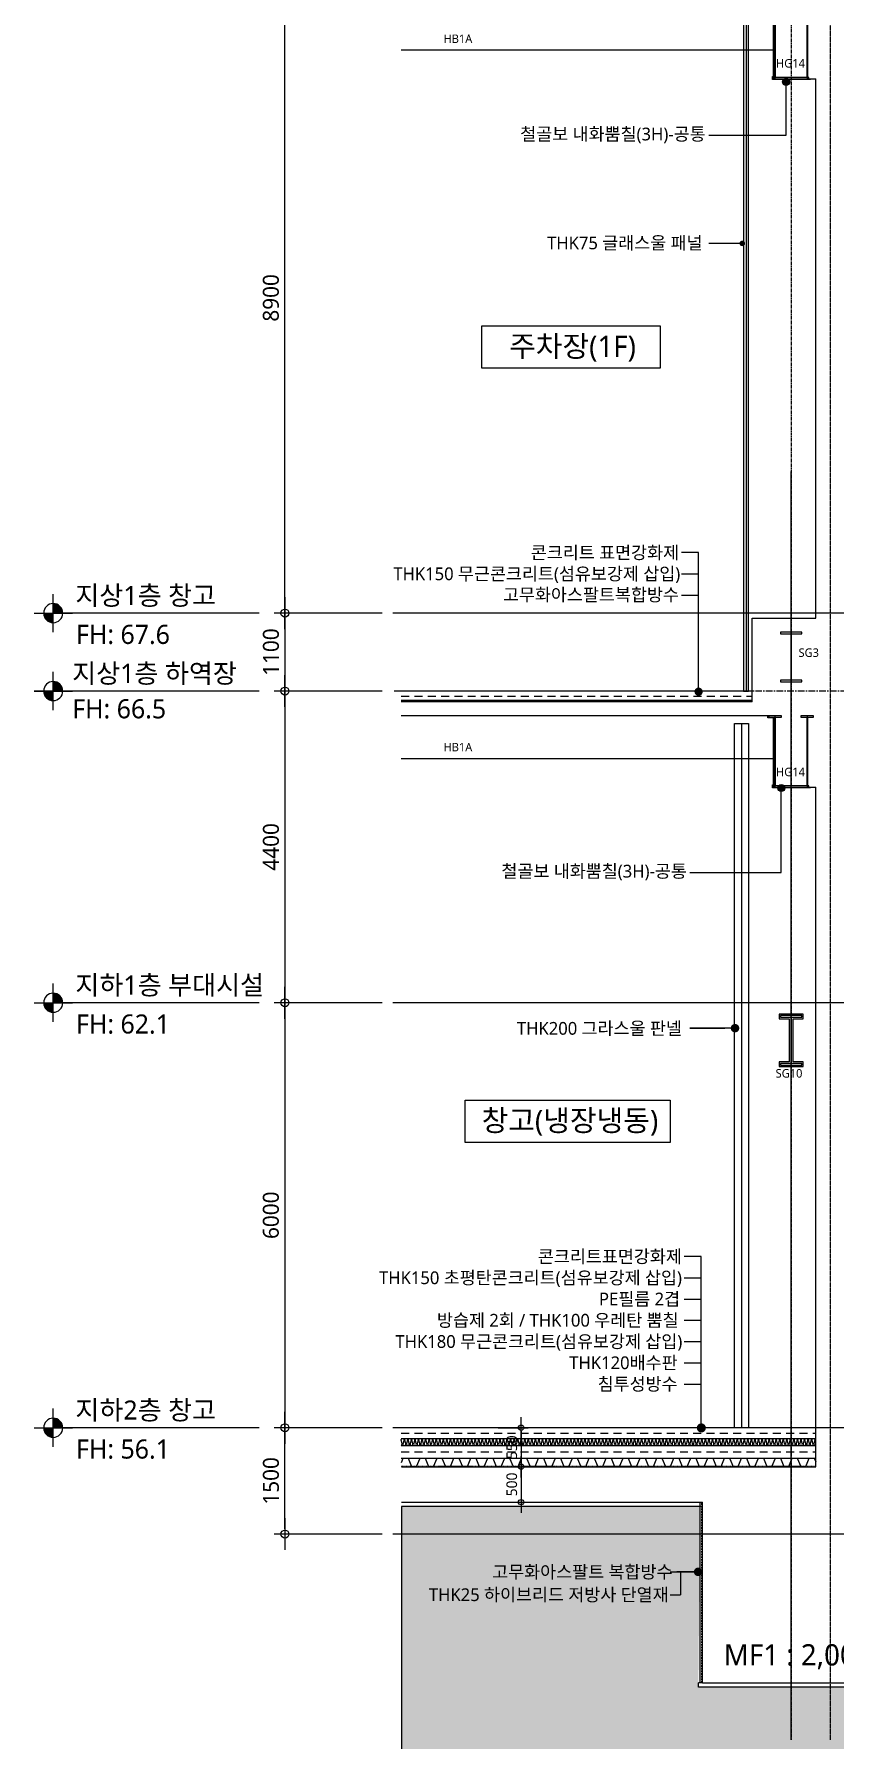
# Model space of a CAD drawing. Header units: millimetres. Extents: x -65167 to 413267, y -17142 to 66587.
# Drawn here: x 338413 to 349720, y 13406 to 37486 of the extents above; entities that cross this region are included whole.
import ezdxf
from ezdxf.enums import TextEntityAlignment as Align

# ---------------------------------------------------------------- set-up
doc = ezdxf.new("R2010")
doc.units = ezdxf.units.MM
doc.header["$LTSCALE"] = 75
doc.header["$MEASUREMENT"] = 0
doc.header["$PDSIZE"] = -10
for name, pattern in [('CEN', [62, 60, -1, 0, -1]), ('CENTER', [2, 1.25, -0.25, 0.25, -0.25]), ('HID', [2.5, 1.5, -1]), ('HIDDEN', [2, 1, -1])]:
    doc.linetypes.add(name, pattern=pattern)
doc.layers.get('0').update_dxf_attribs({"linetype": 'CONTINUOUS'})
doc.layers.get('Defpoints').update_dxf_attribs({"color": 171, "linetype": 'CONTINUOUS'})
for name, color, linetype in [('A-SYM', 7, 'CONTINUOUS'), ('CEN', 1, 'CEN'), ('CEN(ST)', 1, 'CENTER'), ('CON', 2, 'CONTINUOUS'), ('FIN', 8, 'CONTINUOUS'), ('FIN(패널-200글라스울)', 4, 'CONTINUOUS'), ('FIN(패널-T75 글라스울)', 6, 'CONTINUOUS'), ('FIN-2', 9, 'CONTINUOUS'), ('HAT 254', 254, 'CONTINUOUS'), ('HAT-252', 252, 'CONTINUOUS'), ('HF', 3, 'CONTINUOUS'), ('INS', 251, 'BATTING'), ('LED', 7, 'CONTINUOUS'), ('NDIM', 7, 'CONTINUOUS'), ('STEEL', 5, 'CONTINUOUS'), ('SYM', 7, 'CONTINUOUS'), ('TEXT(AXIS)', 2, 'CONTINUOUS'), ('TEXT(MIN)', 7, 'CONTINUOUS'), ('TEXT(노트)', 7, 'CONTINUOUS'), ('TEXT(실명)', 3, 'CONTINUOUS'), ('wire-meshes', 1, 'CONTINUOUS'), ('방수', 8, 'HIDDEN'), ('배수판', 5, 'CONTINUOUS')]:
    doc.layers.add(name, color=color, linetype=linetype)
doc.styles.add('CGS', font='cgse', dxfattribs={"bigfont": 'cgs'})
doc.styles.add('TE', font='malgun_0.ttf')
doc.styles.add('나눔바른고딕', font='NanumBarunGothic.ttf')
doc.linetypes.add('BATTING', pattern='A,0.0001,-0.1,[134,ltypeshp.shx,S=0.1,R=0,X=-0.1,Y=0],-0.2,[134,ltypeshp.shx,S=0.1,R=180,X=0.1,Y=0],-0.1', length=0.4001)
doc.dimstyles.new('NDIM 1200', dxfattribs={"dimscale": 75, "dimtxt": 3, "dimasz": 1, "dimexe": 2, "dimexo": 2, "dimgap": 1, "dimtad": 1, "dimdec": 0, "dimdsep": 46, "dimtxsty": 'CGS', "dimblk": 'DOT0', "dimcen": 1, "dimdle": 8, "dimclrd": 256, "dimclre": 256, "dimclrt": 256, "dimadec": 0, "dimazin": 0, "dimtfac": 1, "dimtdec": 0, "dimtix": 1, "dimtmove": 2, "dimatfit": 3, "dimldrblk": 'DOT0', "dimfxl": 1, "dimtolj": 1, "dimtzin": 0, "dimlwd": -1, "dimlwe": -1, "dimarcsym": 0})

# ---------------------------------------------------------------- blocks, each defined once
blk = doc.blocks.new('A$C19853FC8')
at = {"layer": 'SYM'}
for p, q in [((1800, 0), (1800, 3600)), ((3600, 1800), (0, 1800))]:
    blk.add_line(p, q, dxfattribs=at)
blk.add_circle((1800, 1800), 900, dxfattribs=at)
for points in [[(900, 1800), (1800, 2700), (914, 1959), (1643, 2686)], [(914, 1959), (1643, 2686), (954, 2112), (1492, 2646)], [(954, 2112), (1492, 2646), (1025, 2260), (1346, 2576)], [(1025, 2260), (1346, 2576), (1109, 2378), (1222, 2491)], [(1800, 900), (2700, 1800), (1959, 914), (2686, 1643)], [(1959, 914), (2686, 1643), (2112, 954), (2646, 1492)], [(2112, 954), (2646, 1492), (2260, 1025), (2576, 1346)], [(2260, 1025), (2576, 1346), (2378, 1109), (2491, 1222)]]:
    blk.add_solid(points, dxfattribs=at)
at = {"layer": 'SYM', "linetype": 'Continuous'}
for points in [[(1800, 2700), (1800, 1800), (900, 1800)], [(2700, 1800), (1800, 900), (1800, 1800)]]:
    blk.add_solid(points, dxfattribs=at)
blk = doc.blocks.new('DOT0')
blk.add_line((-3, 0), (3, 0))
at = {"color": 6}
blk.add_circle((0, 0), 0.75, dxfattribs=at)
blk = doc.blocks.new('*D1452')
at = {"layer": 'Defpoints', "color": 0, "ltscale": 0.4, "transparency": 16777216}
for p in [(341955, 38212), (343480, 38212), (343480, 29312)]:
    blk.add_point(p, dxfattribs=at)
at = {"layer": 'NDIM', "ltscale": 0.4, "transparency": 16777216}
for p, q in [((343330, 38212), (341805, 38212)), ((341955, 29387), (341955, 38137)), ((343330, 29312), (341805, 29312))]:
    blk.add_line(p, q, dxfattribs=at)
at = {"layer": 'NDIM', "ltscale": 0.4, "transparency": 16777216, "xscale": 75, "yscale": 75, "zscale": 75}
for p, rotation in [((341955, 38212), 90), ((341955, 29312), 270)]:
    blk.add_blockref('DOT0', p, dxfattribs=dict(at, rotation=rotation))
at = {"layer": 'NDIM', "ltscale": 0.4, "transparency": 16777216, "insert": (341757, 33762), "char_height": 225, "attachment_point": 5, "rotation": 90, "style": '나눔바른고딕'}
blk.add_mtext('\\A1;8900', dxfattribs=at)
blk = doc.blocks.new('*D1453')
at = {"layer": 'Defpoints', "color": 0, "ltscale": 0.4, "transparency": 16777216}
for p in [(343480, 29312), (341955, 28212), (343480, 28212)]:
    blk.add_point(p, dxfattribs=at)
at = {"layer": 'NDIM', "ltscale": 0.4, "transparency": 16777216}
for p, q in [((343330, 29312), (341805, 29312)), ((341955, 29237), (341955, 28287)), ((343330, 28212), (341805, 28212))]:
    blk.add_line(p, q, dxfattribs=at)
at = {"layer": 'NDIM', "ltscale": 0.4, "transparency": 16777216, "xscale": 75, "yscale": 75, "zscale": 75}
for p, rotation in [((341955, 29312), 90), ((341955, 28212), 270)]:
    blk.add_blockref('DOT0', p, dxfattribs=dict(at, rotation=rotation))
at = {"layer": 'NDIM', "ltscale": 0.4, "transparency": 16777216, "insert": (341758, 28762), "char_height": 225, "attachment_point": 5, "rotation": 90, "style": '나눔바른고딕'}
blk.add_mtext('\\A1;1100', dxfattribs=at)
blk = doc.blocks.new('*D1454')
at = {"layer": 'Defpoints', "color": 0, "ltscale": 0.4, "transparency": 16777216}
for p in [(343480, 23812), (341955, 17812), (343480, 17812)]:
    blk.add_point(p, dxfattribs=at)
at = {"layer": 'NDIM', "ltscale": 0.4, "transparency": 16777216}
for p, q in [((343330, 23812), (341805, 23812)), ((341955, 23737), (341955, 17887)), ((343330, 17812), (341805, 17812))]:
    blk.add_line(p, q, dxfattribs=at)
at = {"layer": 'NDIM', "ltscale": 0.4, "transparency": 16777216, "xscale": 75, "yscale": 75, "zscale": 75}
for p, rotation in [((341955, 23812), 90), ((341955, 17812), 270)]:
    blk.add_blockref('DOT0', p, dxfattribs=dict(at, rotation=rotation))
at = {"layer": 'NDIM', "ltscale": 0.4, "transparency": 16777216, "insert": (341757, 20812), "char_height": 225, "attachment_point": 5, "rotation": 90, "style": '나눔바른고딕'}
blk.add_mtext('\\A1;6000', dxfattribs=at)
blk = doc.blocks.new('*D1455')
at = {"layer": 'Defpoints', "color": 0, "ltscale": 0.4, "transparency": 16777216}
for p in [(341955, 17812), (343480, 17812), (343480, 16312)]:
    blk.add_point(p, dxfattribs=at)
at = {"layer": 'NDIM', "ltscale": 0.4, "transparency": 16777216}
for p, q in [((343330, 17812), (341805, 17812)), ((341955, 16387), (341955, 17737)), ((343330, 16312), (341805, 16312))]:
    blk.add_line(p, q, dxfattribs=at)
at = {"layer": 'NDIM', "ltscale": 0.4, "transparency": 16777216, "xscale": 75, "yscale": 75, "zscale": 75}
for p, rotation in [((341955, 17812), 90), ((341955, 16312), 270)]:
    blk.add_blockref('DOT0', p, dxfattribs=dict(at, rotation=rotation))
at = {"layer": 'NDIM', "ltscale": 0.4, "transparency": 16777216, "insert": (341758, 17062), "char_height": 225, "attachment_point": 5, "rotation": 90, "style": '나눔바른고딕'}
blk.add_mtext('\\A1;1500', dxfattribs=at)
blk = doc.blocks.new('*D1385')
at = {"layer": 'Defpoints', "color": 0, "ltscale": 0.4, "transparency": 16777216}
for p in [(349102, 13406), (349652, 13406), (349102, 12313)]:
    blk.add_point(p, dxfattribs=at)
at = {"layer": 'NDIM', "ltscale": 0.4, "transparency": 16777216}
for p, q in [((349102, 13256), (349102, 12163)), ((349652, 13256), (349652, 12163)), ((349027, 12313), (348952, 12313)), ((349652, 12313), (349102, 12313)), ((349727, 12313), (349802, 12313))]:
    blk.add_line(p, q, dxfattribs=at)
at = {"layer": 'NDIM', "ltscale": 0.4, "transparency": 16777216, "xscale": 75, "yscale": 75, "zscale": 75}
blk.add_blockref('DOT0', (349102, 12313), dxfattribs=at)
at = {"layer": 'NDIM', "ltscale": 0.4, "transparency": 16777216, "xscale": 75, "yscale": 75, "zscale": 75, "rotation": 180}
blk.add_blockref('DOT0', (349652, 12313), dxfattribs=at)
at = {"layer": 'NDIM', "ltscale": 0.4, "transparency": 16777216, "insert": (349377, 12511), "char_height": 225, "attachment_point": 5, "style": '나눔바른고딕'}
blk.add_mtext('\\A1;550', dxfattribs=at)
blk = doc.blocks.new('*D1386')
at = {"layer": 'Defpoints', "color": 0, "ltscale": 0.4, "transparency": 16777216}
for p in [(349652, 13406), (352402, 13406), (349652, 12313)]:
    blk.add_point(p, dxfattribs=at)
at = {"layer": 'NDIM', "ltscale": 0.4, "transparency": 16777216}
for p, q in [((349652, 13256), (349652, 12163)), ((352402, 13256), (352402, 12163)), ((352327, 12313), (349727, 12313))]:
    blk.add_line(p, q, dxfattribs=at)
at = {"layer": 'NDIM', "ltscale": 0.4, "transparency": 16777216, "xscale": 75, "yscale": 75, "zscale": 75, "rotation": 180}
blk.add_blockref('DOT0', (349652, 12313), dxfattribs=at)
at = {"layer": 'NDIM', "ltscale": 0.4, "transparency": 16777216, "xscale": 75, "yscale": 75, "zscale": 75}
blk.add_blockref('DOT0', (352402, 12313), dxfattribs=at)
at = {"layer": 'NDIM', "ltscale": 0.4, "transparency": 16777216, "insert": (351027, 12511), "char_height": 225, "attachment_point": 5, "style": '나눔바른고딕'}
blk.add_mtext('\\A1;2750', dxfattribs=at)
blk = doc.blocks.new('*D1392')
at = {"layer": 'Defpoints', "color": 0, "ltscale": 0.4, "transparency": 16777216}
for p in [(347852, 13408), (349102, 13406), (347852, 12313)]:
    blk.add_point(p, dxfattribs=at)
at = {"layer": 'NDIM', "ltscale": 0.4, "transparency": 16777216}
for p, q in [((347852, 13258), (347852, 12163)), ((349102, 13256), (349102, 12163)), ((349027, 12313), (347927, 12313))]:
    blk.add_line(p, q, dxfattribs=at)
at = {"layer": 'NDIM', "ltscale": 0.4, "transparency": 16777216, "xscale": 75, "yscale": 75, "zscale": 75, "rotation": 180}
blk.add_blockref('DOT0', (347852, 12313), dxfattribs=at)
at = {"layer": 'NDIM', "ltscale": 0.4, "transparency": 16777216, "xscale": 75, "yscale": 75, "zscale": 75}
blk.add_blockref('DOT0', (349102, 12313), dxfattribs=at)
at = {"layer": 'NDIM', "ltscale": 0.4, "transparency": 16777216, "insert": (348477, 12511), "char_height": 225, "attachment_point": 5, "style": '나눔바른고딕'}
blk.add_mtext('\\A1;1250', dxfattribs=at)
blk = doc.blocks.new('hb-700x300')
at = {"layer": 'STEEL', "color": 3, "linetype": 'ByBlock', "ltscale": 0.5}
for p, q in [((65177, 60321), (65320, 60321)), ((65320, 60321), (65320, 59669)), ((65333, 59669), (65333, 60321)), ((65333, 60321), (65477, 60321)), ((65320, 59669), (65177, 59669)), ((65477, 59669), (65333, 59669))]:
    blk.add_line(p, q, dxfattribs=at)
for points in [[(65477, 60321), (65477, 60345), (65177, 60345), (65177, 60321)], [(65177, 59669), (65177, 59645), (65477, 59645), (65477, 59669)]]:
    blk.add_lwpolyline(points, dxfattribs=at)
blk = doc.blocks.new('bhf-100x470')
at = {"layer": 'HF', "linetype": 'ByBlock'}
for p, q in [((66775, 58248), (66595, 58248)), ((66595, 58248), (66595, 58230)), ((66595, 58230), (66775, 58230)), ((66775, 58230), (66775, 58248)), ((67225, 58248), (67045, 58248)), ((67045, 58248), (67045, 58230)), ((67045, 58230), (67225, 58230)), ((67225, 58230), (67225, 58248))]:
    blk.add_line(p, q, dxfattribs=at)
for points in [[(66675, 57260), (66687, 57260), (66687, 58230), (66675, 58230)], [(67133, 57260), (67145, 57260), (67145, 58230), (67133, 58230)], [(66660, 57242), (67160, 57242), (67160, 57260), (66660, 57260)]]:
    blk.add_lwpolyline(points, close=True, dxfattribs=at)
blk = doc.blocks.new('*D1456')
at = {"layer": 'Defpoints', "color": 0, "ltscale": 0.4, "transparency": 16777216}
for p in [(343480, 28212), (341955, 23812), (343480, 23812)]:
    blk.add_point(p, dxfattribs=at)
at = {"layer": 'NDIM', "ltscale": 0.4, "transparency": 16777216}
for p, q in [((343330, 28212), (341805, 28212)), ((341955, 28137), (341955, 23887)), ((343330, 23812), (341805, 23812))]:
    blk.add_line(p, q, dxfattribs=at)
at = {"layer": 'NDIM', "ltscale": 0.4, "transparency": 16777216, "xscale": 75, "yscale": 75, "zscale": 75}
for p, rotation in [((341955, 28212), 90), ((341955, 23812), 270)]:
    blk.add_blockref('DOT0', p, dxfattribs=dict(at, rotation=rotation))
at = {"layer": 'NDIM', "ltscale": 0.4, "transparency": 16777216, "insert": (341758, 26012), "char_height": 225, "attachment_point": 5, "rotation": 90, "style": '나눔바른고딕'}
blk.add_mtext('\\A1;4400', dxfattribs=at)
blk = doc.blocks.new('*D1471')
at = {"layer": 'Defpoints', "color": 0, "ltscale": 0.4, "transparency": 16777216}
for p in [(344864, 17812), (344864, 17262), (345289, 17262)]:
    blk.add_point(p, dxfattribs=at)
at = {"layer": 'NDIM', "ltscale": 0.4, "transparency": 16777216}
for p, q in [((344964, 17812), (345389, 17812)), ((345289, 17762), (345289, 17312)), ((344964, 17262), (345389, 17262))]:
    blk.add_line(p, q, dxfattribs=at)
at = {"layer": 'NDIM', "ltscale": 0.4, "transparency": 16777216, "xscale": 50, "yscale": 50, "zscale": 50}
for p, rotation in [((345289, 17812), 90), ((345289, 17262), 270)]:
    blk.add_blockref('DOT0', p, dxfattribs=dict(at, rotation=rotation))
at = {"layer": 'NDIM', "ltscale": 0.4, "transparency": 16777216, "insert": (345158, 17537), "char_height": 150, "attachment_point": 5, "rotation": 90, "style": '나눔바른고딕'}
blk.add_mtext('\\A1;550', dxfattribs=at)
blk = doc.blocks.new('*D1472')
at = {"layer": 'Defpoints', "color": 0, "ltscale": 0.4, "transparency": 16777216}
for p in [(344864, 17262), (344864, 16762), (345289, 16762)]:
    blk.add_point(p, dxfattribs=at)
at = {"layer": 'NDIM', "ltscale": 0.4, "transparency": 16777216}
for p, q in [((344964, 17262), (345389, 17262)), ((345289, 17212), (345289, 16812)), ((344964, 16762), (345389, 16762))]:
    blk.add_line(p, q, dxfattribs=at)
at = {"layer": 'NDIM', "ltscale": 0.4, "transparency": 16777216, "xscale": 50, "yscale": 50, "zscale": 50}
for p, rotation in [((345289, 17262), 90), ((345289, 16762), 270)]:
    blk.add_blockref('DOT0', p, dxfattribs=dict(at, rotation=rotation))
at = {"layer": 'NDIM', "ltscale": 0.4, "transparency": 16777216, "insert": (345158, 17012), "char_height": 150, "attachment_point": 5, "rotation": 90, "style": '나눔바른고딕'}
blk.add_mtext('\\A1;500', dxfattribs=at)

msp = doc.modelspace()

# ---------------------------------------------------------------- hatches: boundary and pattern name
at = {"ltscale": 10000}
h = msp.add_hatch(color=256, dxfattribs=at)
h.dxf.hatch_style = 1
edge = h.paths.add_edge_path()
edge.add_arc((349031.5, 36812), 50, -180, 180)
h = msp.add_hatch(color=256, dxfattribs=at)
h.dxf.hatch_style = 1
edge = h.paths.add_edge_path()
edge.add_arc((348963.2, 26843.7), 50, -180, 180)
at = {"layer": 'HAT 254', "ltscale": 1000}
h = msp.add_hatch(color=256, dxfattribs=at)
h.dxf.hatch_style = 1
h.paths.add_polyline_path([(367369.2, 27921.9), (364487.3, 27921.9), (364487.3, 27046.7), (364487.3, 15531.7), (364512.3, 15531.7), (362252.3, 15531.7), (362252.3, 14211.7), (362312.3, 14211.7), (362312.3, 14151.7), (347792.3, 14151.7), (347792.3, 14211.7), (347816.7, 16701.7), (343599.1, 16701.7), (343599.1, 11439.6), (367369.2, 11439.6)])
at = {"layer": 'LED', "ltscale": 10000}
h = msp.add_hatch(color=256, dxfattribs=at)
h.dxf.hatch_style = 1
edge = h.paths.add_edge_path()
edge.add_arc((348412.1, 34531.1), 39.3, 360, 720, ccw=False)
h = msp.add_hatch(color=256, dxfattribs=at)
h.dxf.hatch_style = 1
edge = h.paths.add_edge_path()
edge.add_arc((347795.4, 28202.6), 58.9, -180, 180, ccw=False)
at = {"layer": 'LED'}
h = msp.add_hatch(color=256, dxfattribs=at)
h.dxf.hatch_style = 1
edge = h.paths.add_edge_path()
edge.add_arc((347833.9, 17809.9), 64.8, -360, 0)

# ---------------------------------------------------------------- linework, layer by layer
at = {"ltscale": 10000}
msp.add_line((348552.3, 28211.7), (343597.8, 28211.7), dxfattribs=at)
for points in [[(344736.3, 33367.7), (347250.7, 33367.7), (347250.7, 32767.7), (344736.3, 32767.7)], [(344500.6, 22438.7), (347392.1, 22438.7), (347392.1, 21838.7), (344500.6, 21838.7)]]:
    msp.add_lwpolyline(points, close=True, dxfattribs=at)
at = {"layer": 'A-SYM'}
msp.add_lwpolyline([(348410.7, 34527.8), (347938.9, 34527.8)], dxfattribs=at)
at = {"layer": 'A-SYM', "const_width": 30}
msp.add_lwpolyline([(348410.7, 34542.8, 1), (348410.7, 34512.8, 1)], format="xyb", close=True, dxfattribs=at)
at = {"layer": 'CEN', "ltscale": 10000}
for p, q in [((349102.3, 13405.9), (349102.3, 31312.6)), ((367369.2, 29311.7), (343479.9, 29311.7)), ((367369.2, 23811.7), (343479.9, 23811.7)), ((367369.2, 17811.7), (343479.9, 17811.7)), ((367369.2, 16311.7), (343479.9, 16311.7))]:
    msp.add_line(p, q, dxfattribs=at)
at = {"layer": 'CEN(ST)', "ltscale": 0.1}
msp.add_line((349652.3, 52264.1), (349652.3, 13405.9), dxfattribs=at)
at = {"layer": 'CEN(ST)'}
msp.add_line((350190.6, 28211.7), (343479.9, 28211.7), dxfattribs=at)
at = {"layer": 'CEN(ST)', "ltscale": 0.5}
msp.add_lwpolyline([(349102.3, 52264.1), (349102.3, 13405.9)], dxfattribs=at)
at = {"layer": 'CON', "ltscale": 1000}
for p, q in [((349352.3, 36855.7), (349452.3, 36855.7)), ((348552.3, 28061.7), (348552.3, 29241.7)), ((348552.3, 28061.7), (343597.8, 28061.7)), ((348967.3, 27861.7), (343597.8, 27861.7)), ((349352.3, 26855.7), (349452.3, 26855.7)), ((349452.3, 17261.7), (349452.3, 26855.7)), ((343599.1, 17261.7), (349452.3, 17261.7)), ((343599.1, 16761.7), (347852.3, 16761.7)), ((347852.3, 14211.7), (347852.3, 16761.7)), ((347852.3, 14211.7), (362252.3, 14211.7))]:
    msp.add_line(p, q, dxfattribs=at)
at = {"layer": 'CON', "ltscale": 0.1}
msp.add_line((349452.3, 29241.7), (349452.3, 36855.7), dxfattribs=at)
at = {"layer": 'CON', "ltscale": 10000}
msp.add_line((348552.3, 29241.7), (349452.3, 29241.7), dxfattribs=at)
at = {"layer": 'Defpoints', "ltscale": 1000}
msp.add_line((343599.1, 16701.7), (343599.1, 11439.6), dxfattribs=at)
at = {"layer": 'FIN'}
for p, q in [((343597.8, 37261.7), (348867.3, 37261.7)), ((343597.8, 27261.7), (348867.3, 27261.7))]:
    msp.add_line(p, q, dxfattribs=at)
at = {"layer": 'FIN', "ltscale": 10000}
msp.add_line((347052.3, 28211.7), (347052.3, 28211.7), dxfattribs=at)
for points in [[(349373.3, 36843.7), (348840.3, 36843.7), (348840.3, 36885.7), (348855.3, 36885.7), (348855.3, 37831.7), (348775.3, 37831.7), (348775.3, 37861.7), (348787.3, 37861.7), (348787.3, 37843.7), (348867.3, 37843.7), (348867.3, 36873.7), (348852.3, 36873.7), (348852.3, 36855.7), (349373.3, 36855.7)], [(349373.3, 26843.7), (348840.3, 26843.7), (348840.3, 26885.7), (348855.3, 26885.7), (348855.3, 27831.7), (348775.3, 27831.7), (348775.3, 27861.7), (348787.3, 27861.7), (348787.3, 27843.7), (348867.3, 27843.7), (348867.3, 26873.7), (348852.3, 26873.7), (348852.3, 26855.7), (349373.3, 26855.7)], [(349273.3, 22910.7), (349273.3, 22976.7), (349129.8, 22976.7), (349129.8, 23586.7), (349273.3, 23586.7), (349273.3, 23652.7), (348931.3, 23652.7), (348931.3, 23586.7), (349074.8, 23586.7), (349074.8, 22976.7), (348931.3, 22976.7), (348931.3, 22910.7)]]:
    msp.add_lwpolyline(points, close=True, dxfattribs=at)
at = {"layer": 'FIN', "ltscale": 1000}
for points in [[(343599.1, 17563.3, 0.4028676), (343610, 17588.8), (343597.6, 17634.6, -1.4491979), (343635, 17634.6), (343622.6, 17588.8, 0.5248557), (343641.3, 17561.7, 0.5248557), (343660, 17588.8), (343647.6, 17634.6, -1.4491979), (343685, 17634.6), (343672.6, 17588.8, 0.5248557), (343691.3, 17561.7, 0.5248557), (343710, 17588.8), (343697.6, 17634.6, -1.4491979), (343735, 17634.6), (343722.6, 17588.8, 0.5248557), (343741.3, 17561.7, 0.5248557), (343760, 17588.8), (343747.6, 17634.6, -1.4491979), (343785, 17634.6), (343772.6, 17588.8, 0.5248557), (343791.3, 17561.7, 0.5248557), (343810, 17588.8), (343797.6, 17634.6, -1.4491979), (343835, 17634.6), (343822.6, 17588.8, 0.5248557), (343841.3, 17561.7, 0.5248557), (343860, 17588.8), (343847.6, 17634.6, -1.4491979), (343885, 17634.6), (343872.6, 17588.8, 0.5248557), (343891.3, 17561.7, 0.5248557), (343910, 17588.8), (343897.6, 17634.6, -1.4491979), (343935, 17634.6), (343922.6, 17588.8, 0.5248557), (343941.3, 17561.7, 0.5248557), (343960, 17588.8), (343947.6, 17634.6, -1.4491979), (343985, 17634.6), (343972.6, 17588.8, 0.5248557), (343991.3, 17561.7, 0.5248557), (344010, 17588.8), (343997.6, 17634.6, -1.4491979), (344035, 17634.6), (344022.6, 17588.8, 0.5248557), (344041.3, 17561.7, 0.5248557), (344060, 17588.8), (344047.6, 17634.6, -1.4491979), (344085, 17634.6), (344072.6, 17588.8, 0.5248557), (344091.3, 17561.7, 0.5248557), (344110, 17588.8), (344097.6, 17634.6, -1.4491979), (344135, 17634.6), (344122.6, 17588.8, 0.5248557), (344141.3, 17561.7, 0.5248557), (344160, 17588.8), (344147.6, 17634.6, -1.4491979), (344185, 17634.6), (344172.6, 17588.8, 0.5248557), (344191.3, 17561.7, 0.5248557), (344210, 17588.8), (344197.6, 17634.6, -1.4491979), (344235, 17634.6), (344222.6, 17588.8, 0.5248557), (344241.3, 17561.7, 0.5248557), (344260, 17588.8), (344247.6, 17634.6, -1.4491979), (344285, 17634.6), (344272.6, 17588.8, 0.5248557), (344291.3, 17561.7, 0.5248557), (344310, 17588.8), (344297.6, 17634.6, -1.4491979), (344335, 17634.6), (344322.6, 17588.8, 0.5248557), (344341.3, 17561.7, 0.5248557), (344360, 17588.8), (344347.6, 17634.6, -1.4491979), (344385, 17634.6), (344372.6, 17588.8, 0.5248557), (344391.3, 17561.7, 0.5248557), (344410, 17588.8), (344397.6, 17634.6, -1.4491979), (344435, 17634.6), (344422.6, 17588.8, 0.5248557), (344441.3, 17561.7, 0.5248557), (344460, 17588.8), (344447.6, 17634.6, -1.4491979), (344485, 17634.6), (344472.6, 17588.8, 0.5248557), (344491.3, 17561.7, 0.5248557), (344510, 17588.8), (344497.6, 17634.6, -1.4491979), (344535, 17634.6), (344522.6, 17588.8, 0.5248557), (344541.3, 17561.7, 0.5248557), (344560, 17588.8), (344547.6, 17634.6, -1.4491979), (344585, 17634.6), (344572.6, 17588.8, 0.5248557), (344591.3, 17561.7, 0.5248557), (344610, 17588.8), (344597.6, 17634.6, -1.4491979), (344635, 17634.6), (344622.6, 17588.8, 0.5248557), (344641.3, 17561.7, 0.5248557), (344660, 17588.8), (344647.6, 17634.6, -1.4491979), (344685, 17634.6), (344672.6, 17588.8, 0.5248557), (344691.3, 17561.7, 0.5248557), (344710, 17588.8), (344697.6, 17634.6, -1.4491979), (344735, 17634.6), (344722.6, 17588.8, 0.5248557), (344741.3, 17561.7, 0.5248557), (344760, 17588.8), (344747.6, 17634.6, -1.4491979), (344785, 17634.6), (344772.6, 17588.8, 0.5248557), (344791.3, 17561.7, 0.5248557), (344810, 17588.8), (344797.6, 17634.6, -1.4491979), (344835, 17634.6), (344822.6, 17588.8, 0.5248557), (344841.3, 17561.7, 0.5248557), (344860, 17588.8), (344847.6, 17634.6, -1.4491979), (344885, 17634.6), (344872.6, 17588.8, 0.5248557), (344891.3, 17561.7, 0.5248557), (344910, 17588.8), (344897.6, 17634.6, -1.4491979), (344935, 17634.6), (344922.6, 17588.8, 0.5248557), (344941.3, 17561.7)], [(344941.3, 17561.7, 0.5248557), (344960, 17588.8), (344947.6, 17634.6, -1.4491979), (344985, 17634.6), (344972.6, 17588.8, 0.5248557), (344991.3, 17561.7, 0.5248557), (345010, 17588.8), (344997.6, 17634.6, -1.4491979), (345035, 17634.6), (345022.6, 17588.8, 0.5248557), (345041.3, 17561.7, 0.5248557), (345060, 17588.8), (345047.6, 17634.6, -1.4491979), (345085, 17634.6), (345072.6, 17588.8, 0.5248557), (345091.3, 17561.7, 0.5248557), (345110, 17588.8), (345097.6, 17634.6, -1.4491979), (345135, 17634.6), (345122.6, 17588.8, 0.5248557), (345141.3, 17561.7, 0.5248557), (345160, 17588.8), (345147.6, 17634.6, -1.4491979), (345185, 17634.6), (345172.6, 17588.8, 0.5248557), (345191.3, 17561.7, 0.5248557), (345210, 17588.8), (345197.6, 17634.6, -1.4491979), (345235, 17634.6), (345222.6, 17588.8, 0.5248557), (345241.3, 17561.7, 0.5248557), (345260, 17588.8), (345247.6, 17634.6, -1.4491979), (345285, 17634.6), (345272.6, 17588.8, 0.5248557), (345291.3, 17561.7, 0.5248557), (345310, 17588.8), (345297.6, 17634.6, -1.4491979), (345335, 17634.6), (345322.6, 17588.8, 0.5248557), (345341.3, 17561.7, 0.5248557), (345360, 17588.8), (345347.6, 17634.6, -1.4491979), (345385, 17634.6), (345372.6, 17588.8, 0.5248557), (345391.3, 17561.7, 0.5248557), (345410, 17588.8), (345397.6, 17634.6, -1.4491979), (345435, 17634.6), (345422.6, 17588.8, 0.5248557), (345441.3, 17561.7, 0.5248557), (345460, 17588.8), (345447.6, 17634.6, -1.4491979), (345485, 17634.6), (345472.6, 17588.8, 0.5248557), (345491.3, 17561.7, 0.5248557), (345510, 17588.8), (345497.6, 17634.6, -1.4491979), (345535, 17634.6), (345522.6, 17588.8, 0.5248557), (345541.3, 17561.7, 0.5248557), (345560, 17588.8), (345547.6, 17634.6, -1.4491979), (345585, 17634.6), (345572.6, 17588.8, 0.5248557), (345591.3, 17561.7, 0.5248557), (345610, 17588.8), (345597.6, 17634.6, -1.4491979), (345635, 17634.6), (345622.6, 17588.8, 0.5248557), (345641.3, 17561.7, 0.5248557), (345660, 17588.8), (345647.6, 17634.6, -1.4491979), (345685, 17634.6), (345672.6, 17588.8, 0.5248557), (345691.3, 17561.7, 0.5248557), (345710, 17588.8), (345697.6, 17634.6, -1.4491979), (345735, 17634.6), (345722.6, 17588.8, 0.5248557), (345741.3, 17561.7, 0.5248557), (345760, 17588.8), (345747.6, 17634.6, -1.4491979), (345785, 17634.6), (345772.6, 17588.8, 0.5248557), (345791.3, 17561.7, 0.5248557), (345810, 17588.8), (345797.6, 17634.6, -1.4491979), (345835, 17634.6), (345822.6, 17588.8, 0.5248557), (345841.3, 17561.7, 0.5248557), (345860, 17588.8), (345847.6, 17634.6, -1.4491979), (345885, 17634.6), (345872.6, 17588.8, 0.5248557), (345891.3, 17561.7, 0.5248557), (345910, 17588.8), (345897.6, 17634.6, -1.4491979), (345935, 17634.6), (345922.6, 17588.8, 0.5248557), (345941.3, 17561.7, 0.5248557), (345960, 17588.8), (345947.6, 17634.6, -1.4491979), (345985, 17634.6), (345972.6, 17588.8, 0.5248557), (345991.3, 17561.7, 0.5248557), (346010, 17588.8), (345997.6, 17634.6, -1.4491979), (346035, 17634.6), (346022.6, 17588.8, 0.5248557), (346041.3, 17561.7, 0.5248557), (346060, 17588.8), (346047.6, 17634.6, -1.4491979), (346085, 17634.6), (346072.6, 17588.8, 0.5248557), (346091.3, 17561.7, 0.5248557), (346110, 17588.8), (346097.6, 17634.6, -1.4491979), (346135, 17634.6), (346122.6, 17588.8, 0.5248557), (346141.3, 17561.7, 0.5248557), (346160, 17588.8), (346147.6, 17634.6, -1.4491979), (346185, 17634.6), (346172.6, 17588.8, 0.5248557), (346191.3, 17561.7, 0.5248557), (346210, 17588.8), (346197.6, 17634.6, -1.4491979), (346235, 17634.6), (346222.6, 17588.8, 0.5248557), (346241.3, 17561.7, 0.5248557), (346260, 17588.8), (346247.6, 17634.6, -1.4491979), (346285, 17634.6), (346272.6, 17588.8, 0.5248557), (346291.3, 17561.7, 0.5248557), (346310, 17588.8), (346297.6, 17634.6, -1.4491979), (346335, 17634.6), (346322.6, 17588.8, 0.5248557), (346341.3, 17561.7, 0.5248557), (346360, 17588.8), (346347.6, 17634.6, -1.4491979), (346385, 17634.6), (346372.6, 17588.8, 0.5248557), (346391.3, 17561.7, 0.5248557), (346410, 17588.8), (346397.6, 17634.6, -1.4491979), (346435, 17634.6), (346422.6, 17588.8, 0.5248557), (346441.3, 17561.7)], [(346441.3, 17561.7, 0.5248557), (346460, 17588.8), (346447.6, 17634.6, -1.4491979), (346485, 17634.6), (346472.6, 17588.8, 0.5248557), (346491.3, 17561.7, 0.5248557), (346510, 17588.8), (346497.6, 17634.6, -1.4491979), (346535, 17634.6), (346522.6, 17588.8, 0.5248557), (346541.3, 17561.7, 0.5248557), (346560, 17588.8), (346547.6, 17634.6, -1.4491979), (346585, 17634.6), (346572.6, 17588.8, 0.5248557), (346591.3, 17561.7, 0.5248557), (346610, 17588.8), (346597.6, 17634.6, -1.4491979), (346635, 17634.6), (346622.6, 17588.8, 0.5248557), (346641.3, 17561.7, 0.5248557), (346660, 17588.8), (346647.6, 17634.6, -1.4491979), (346685, 17634.6), (346672.6, 17588.8, 0.5248557), (346691.3, 17561.7, 0.5248557), (346710, 17588.8), (346697.6, 17634.6, -1.4491979), (346735, 17634.6), (346722.6, 17588.8, 0.5248557), (346741.3, 17561.7, 0.5248557), (346760, 17588.8), (346747.6, 17634.6, -1.4491979), (346785, 17634.6), (346772.6, 17588.8, 0.5248557), (346791.3, 17561.7, 0.5248557), (346810, 17588.8), (346797.6, 17634.6, -1.4491979), (346835, 17634.6), (346822.6, 17588.8, 0.5248557), (346841.3, 17561.7, 0.5248557), (346860, 17588.8), (346847.6, 17634.6, -1.4491979), (346885, 17634.6), (346872.6, 17588.8, 0.5248557), (346891.3, 17561.7, 0.5248557), (346910, 17588.8), (346897.6, 17634.6, -1.4491979), (346935, 17634.6), (346922.6, 17588.8, 0.5248557), (346941.3, 17561.7, 0.5248557), (346960, 17588.8), (346947.6, 17634.6, -1.4491979), (346985, 17634.6), (346972.6, 17588.8, 0.5248557), (346991.3, 17561.7, 0.5248557), (347010, 17588.8), (346997.6, 17634.6, -1.4491979), (347035, 17634.6), (347022.6, 17588.8, 0.5248557), (347041.3, 17561.7, 0.5248557), (347060, 17588.8), (347047.6, 17634.6, -1.4491979), (347085, 17634.6), (347072.6, 17588.8, 0.5248557), (347091.3, 17561.7, 0.5248557), (347110, 17588.8), (347097.6, 17634.6, -1.4491979), (347135, 17634.6), (347122.6, 17588.8, 0.5248557), (347141.3, 17561.7, 0.5248557), (347160, 17588.8), (347147.6, 17634.6, -1.4491979), (347185, 17634.6), (347172.6, 17588.8, 0.5248557), (347191.3, 17561.7, 0.5248557), (347210, 17588.8), (347197.6, 17634.6, -1.4491979), (347235, 17634.6), (347222.6, 17588.8, 0.5248557), (347241.3, 17561.7, 0.5248557), (347260, 17588.8), (347247.6, 17634.6, -1.4491979), (347285, 17634.6), (347272.6, 17588.8, 0.5248557), (347291.3, 17561.7, 0.5248557), (347310, 17588.8), (347297.6, 17634.6, -1.4491979), (347335, 17634.6), (347322.6, 17588.8, 0.5248557), (347341.3, 17561.7, 0.5248557), (347360, 17588.8), (347347.6, 17634.6, -1.4491979), (347385, 17634.6), (347372.6, 17588.8, 0.5248557), (347391.3, 17561.7, 0.5248557), (347410, 17588.8), (347397.6, 17634.6, -1.4491979), (347435, 17634.6), (347422.6, 17588.8, 0.5248557), (347441.3, 17561.7, 0.5248557), (347460, 17588.8), (347447.6, 17634.6, -1.4491979), (347485, 17634.6), (347472.6, 17588.8, 0.5248557), (347491.3, 17561.7, 0.5248557), (347510, 17588.8), (347497.6, 17634.6, -1.4491979), (347535, 17634.6), (347522.6, 17588.8, 0.5248557), (347541.3, 17561.7, 0.5248557), (347560, 17588.8), (347547.6, 17634.6, -1.4491979), (347585, 17634.6), (347572.6, 17588.8, 0.5248557), (347591.3, 17561.7, 0.5248557), (347610, 17588.8), (347597.6, 17634.6, -1.4491979), (347635, 17634.6), (347622.6, 17588.8, 0.5248557), (347641.3, 17561.7, 0.5248557), (347660, 17588.8), (347647.6, 17634.6, -1.4491979), (347685, 17634.6), (347672.6, 17588.8, 0.5248557), (347691.3, 17561.7, 0.5248557), (347710, 17588.8), (347697.6, 17634.6, -1.4491979), (347735, 17634.6), (347722.6, 17588.8, 0.5248557), (347741.3, 17561.7, 0.5248557), (347760, 17588.8), (347747.6, 17634.6, -1.4491979), (347785, 17634.6), (347772.6, 17588.8, 0.5248557), (347791.3, 17561.7, 0.5248557), (347810, 17588.8), (347797.6, 17634.6, -1.4491979), (347835, 17634.6), (347822.6, 17588.8, 0.5248557), (347841.3, 17561.7, 0.5248557), (347860, 17588.8), (347847.6, 17634.6, -1.4491979), (347885, 17634.6), (347872.6, 17588.8, 0.5248557), (347891.3, 17561.7, 0.5248557), (347910, 17588.8), (347897.6, 17634.6, -1.4491979), (347935, 17634.6), (347922.6, 17588.8, 0.5248557), (347941.3, 17561.7)], [(347941.3, 17561.7, 0.5248557), (347960, 17588.8), (347947.6, 17634.6, -1.4491979), (347985, 17634.6), (347972.6, 17588.8, 0.5248557), (347991.3, 17561.7, 0.5248557), (348010, 17588.8), (347997.6, 17634.6, -1.4491979), (348035, 17634.6), (348022.6, 17588.8, 0.5248557), (348041.3, 17561.7, 0.5248557), (348060, 17588.8), (348047.6, 17634.6, -1.4491979), (348085, 17634.6), (348072.6, 17588.8, 0.5248557), (348091.3, 17561.7, 0.5248557), (348110, 17588.8), (348097.6, 17634.6, -1.4491979), (348135, 17634.6), (348122.6, 17588.8, 0.5248557), (348141.3, 17561.7, 0.5248557), (348160, 17588.8), (348147.6, 17634.6, -1.4491979), (348185, 17634.6), (348172.6, 17588.8, 0.5248557), (348191.3, 17561.7, 0.5248557), (348210, 17588.8), (348197.6, 17634.6, -1.4491979), (348235, 17634.6), (348222.6, 17588.8, 0.5248557), (348241.3, 17561.7, 0.5248557), (348260, 17588.8), (348247.6, 17634.6, -1.4491979), (348285, 17634.6), (348272.6, 17588.8, 0.5248557), (348291.3, 17561.7, 0.5248557), (348310, 17588.8), (348297.6, 17634.6, -1.4491979), (348335, 17634.6), (348322.6, 17588.8, 0.5248557), (348341.3, 17561.7, 0.5248557), (348360, 17588.8), (348347.6, 17634.6, -1.4491979), (348385, 17634.6), (348372.6, 17588.8, 0.5248557), (348391.3, 17561.7, 0.5248557), (348410, 17588.8), (348397.6, 17634.6, -1.4491979), (348435, 17634.6), (348422.6, 17588.8, 0.5248557), (348441.3, 17561.7, 0.5248557), (348460, 17588.8), (348447.6, 17634.6, -1.4491979), (348485, 17634.6), (348472.6, 17588.8, 0.5248557), (348491.3, 17561.7, 0.5248557), (348510, 17588.8), (348497.6, 17634.6, -1.4491979), (348535, 17634.6), (348522.6, 17588.8, 0.5248557), (348541.3, 17561.7, 0.5248557), (348560, 17588.8), (348547.6, 17634.6, -1.4491979), (348585, 17634.6), (348572.6, 17588.8, 0.5248557), (348591.3, 17561.7, 0.5248557), (348610, 17588.8), (348597.6, 17634.6, -1.4491979), (348635, 17634.6), (348622.6, 17588.8, 0.5248557), (348641.3, 17561.7, 0.5248557), (348660, 17588.8), (348647.6, 17634.6, -1.4491979), (348685, 17634.6), (348672.6, 17588.8, 0.5248557), (348691.3, 17561.7, 0.5248557), (348710, 17588.8), (348697.6, 17634.6, -1.4491979), (348735, 17634.6), (348722.6, 17588.8, 0.5248557), (348741.3, 17561.7, 0.5248557), (348760, 17588.8), (348747.6, 17634.6, -1.4491979), (348785, 17634.6), (348772.6, 17588.8, 0.5248557), (348791.3, 17561.7, 0.5248557), (348810, 17588.8), (348797.6, 17634.6, -1.4491979), (348835, 17634.6), (348822.6, 17588.8, 0.5248557), (348841.3, 17561.7, 0.5248557), (348860, 17588.8), (348847.6, 17634.6, -1.4491979), (348885, 17634.6), (348872.6, 17588.8, 0.5248557), (348891.3, 17561.7, 0.5248557), (348910, 17588.8), (348897.6, 17634.6, -1.4491979), (348935, 17634.6), (348922.6, 17588.8, 0.5248557), (348941.3, 17561.7, 0.5248557), (348960, 17588.8), (348947.6, 17634.6, -1.4491979), (348985, 17634.6), (348972.6, 17588.8, 0.5248557), (348991.3, 17561.7, 0.5248557), (349010, 17588.8), (348997.6, 17634.6, -1.4491979), (349035, 17634.6), (349022.6, 17588.8, 0.5248557), (349041.3, 17561.7, 0.5248557), (349060, 17588.8), (349047.6, 17634.6, -1.4491979), (349085, 17634.6), (349072.6, 17588.8, 0.5248557), (349091.3, 17561.7, 0.5248557), (349110, 17588.8), (349097.6, 17634.6, -1.4491979), (349135, 17634.6), (349122.6, 17588.8, 0.5248557), (349141.3, 17561.7, 0.5248557), (349160, 17588.8), (349147.6, 17634.6, -1.4491979), (349185, 17634.6), (349172.6, 17588.8, 0.5248557), (349191.3, 17561.7, 0.5248557), (349210, 17588.8), (349197.6, 17634.6, -1.4491979), (349235, 17634.6), (349222.6, 17588.8, 0.5248557), (349241.3, 17561.7, 0.5248557), (349260, 17588.8), (349247.6, 17634.6, -1.4491979), (349285, 17634.6), (349272.6, 17588.8, 0.5248557), (349291.3, 17561.7, 0.5248557), (349310, 17588.8), (349297.6, 17634.6, -1.4491979), (349335, 17634.6), (349322.6, 17588.8, 0.5248557), (349341.3, 17561.7, 0.5248557), (349360, 17588.8), (349347.6, 17634.6, -1.4491979), (349385, 17634.6), (349372.6, 17588.8, 0.5248557), (349391.3, 17561.7, 0.5248557), (349410, 17588.8), (349397.6, 17634.6, -1.4491979), (349435, 17634.6), (349422.6, 17588.8, 0.5248557), (349441.3, 17561.7)]]:
    msp.add_lwpolyline(points, format="xyb", dxfattribs=at)
at = {"layer": 'FIN(패널-200글라스울)', "ltscale": 0.1}
msp.add_lwpolyline([(348502.3, 17811.7), (348302.3, 17811.7), (348302.3, 27751.8), (348502.3, 27751.8)], close=True, dxfattribs=at)
at = {"layer": 'FIN(패널-T75 글라스울)', "ltscale": 10000}
msp.add_lwpolyline([(348427.3, 28211.7), (348502.3, 28211.7), (348502.3, 37861.7), (348427.3, 37861.7)], close=True, dxfattribs=at)
at = {"layer": 'FIN-2', "ltscale": 0.1}
for p, q in [((343597.8, 28081.7), (348552.3, 28081.7)), ((349452.3, 17811.7), (343597.8, 17811.7))]:
    msp.add_line(p, q, dxfattribs=at)
at = {"layer": 'FIN-2', "ltscale": 0.5}
for p, q in [((347852.3, 16701.7), (343599.1, 16701.7)), ((347817.3, 14211.7), (347817.3, 16761.7)), ((347792.3, 14151.7), (347792.3, 14211.7)), ((347852.3, 14211.7), (347792.3, 14211.7)), ((362312.3, 14151.7), (347792.3, 14151.7))]:
    msp.add_line(p, q, dxfattribs=at)
at = {"layer": 'FIN-2', "ltscale": 0.1}
for points in [[(343595.6, 17661.7), (349452.3, 17661.7)], [(343595.6, 17561.7), (349452.3, 17561.7)], [(343595.6, 17381.7), (349452.3, 17381.7)]]:
    msp.add_lwpolyline(points, dxfattribs=at)
at = {"layer": 'HAT-252', "linetype": 'HID', "ltscale": 0.1}
msp.add_lwpolyline([(349452.3, 17266.7), (343595.6, 17266.7)], dxfattribs=at)
at = {"layer": 'HAT-252', "linetype": 'HID', "ltscale": 0.2}
msp.add_lwpolyline([(347842.3, 14211.7), (347842.3, 16761.7)], dxfattribs=at)
at = {"layer": 'INS', "ltscale": 1.2}
msp.add_line((348464.8, 37861.7), (348464.8, 28211.7), dxfattribs=at)
at = {"layer": 'INS', "ltscale": 3.3}
msp.add_line((348402.3, 27751.8), (348402.3, 17811.7), dxfattribs=at)
at = {"layer": 'LED', "ltscale": 10000}
for p, q in [((349031.5, 36057.9), (349031.5, 36812)), ((347938.9, 36057.9), (349031.5, 36057.9)), ((348963.2, 25651.7), (348963.2, 26843.7)), ((347673.6, 25651.7, 0), (348963.2, 25651.7))]:
    msp.add_line(p, q, dxfattribs=at)
at = {"layer": 'LED'}
for p, q in [((347394.5, 15777.9), (347788.9, 15777.9)), ((347542, 15777.9), (347542, 15455.6)), ((347394.5, 15455.6), (347542, 15455.6))]:
    msp.add_line(p, q, dxfattribs=at)
at = {"layer": 'LED', "const_width": 22.5}
msp.add_lwpolyline([(347788.9, 15766.7, 1), (347788.9, 15789.2, 1)], format="xyb", close=True, dxfattribs=at)
at = {"layer": 'LED', "ltscale": 10000}
for centre in [(349031.5, 36812), (348963.2, 26843.7)]:
    msp.add_circle(centre, 50, dxfattribs=at)
at = {"layer": 'SYM', "ltscale": 1000}
for p, q in [((341590.9, 29311.7), (338683.4, 29311.7)), ((341590.9, 29311.7), (338683.4, 29311.7)), ((341590.9, 28211.7), (338413.4, 28211.7)), ((341590.9, 23811.7), (338683.4, 23811.7)), ((341590.9, 17811.7), (338683.4, 17811.7))]:
    msp.add_line(p, q, dxfattribs=at)
at = {"layer": 'TEXT(MIN)', "ltscale": 10000}
for p, q in [((347555.4, 29867.2), (347795.4, 29867.2)), ((347555.4, 29567.2), (347795.4, 29567.2)), ((347593.9, 19929.7), (347833.9, 19929.7)), ((347593.9, 19629.7), (347833.9, 19629.7)), ((347593.9, 19329.7), (347833.9, 19329.7)), ((347593.9, 19029.7), (347833.9, 19029.7)), ((347593.9, 18729.7), (347833.9, 18729.7)), ((347593.9, 18429.7), (347833.9, 18429.7))]:
    msp.add_line(p, q, dxfattribs=at)
at = {"layer": 'wire-meshes', "linetype": 'HID'}
msp.add_line((343597.8, 28142), (348552.3, 28142), dxfattribs=at)
for points in [[(343595.6, 17736.7), (349452.3, 17736.7)], [(343595.6, 17471.7), (349452.3, 17471.7)]]:
    msp.add_lwpolyline(points, dxfattribs=at)
at = {"layer": '방수', "ltscale": 0.1}
msp.add_line((343597.8, 28071.7), (348552.3, 28071.7), dxfattribs=at)
at = {"layer": '배수판'}
msp.add_lwpolyline([(343599.1, 17322.9), (343624.3, 17381.7), (343694.5, 17381.7), (343743.7, 17266.7), (343814, 17266.7), (343863.1, 17381.7), (343933.4, 17381.7), (343982.6, 17266.7), (344052.8, 17266.7), (344102, 17381.7), (344172.3, 17381.7), (344221.4, 17266.7), (344291.7, 17266.7), (344340.9, 17381.7), (344411.2, 17381.7), (344460.3, 17266.7), (344530.6, 17266.7), (344579.7, 17381.7), (344650, 17381.7), (344699.2, 17266.7), (344769.5, 17266.7), (344818.6, 17381.7), (344888.9, 17381.7), (344938, 17266.7), (345008.3, 17266.7), (345057.5, 17381.7), (345127.8, 17381.7), (345176.9, 17266.7), (345247.2, 17266.7), (345296.4, 17381.7), (345366.6, 17381.7), (345415.8, 17266.7), (345486.1, 17266.7), (345535.2, 17381.7), (345605.5, 17381.7), (345654.7, 17266.7), (345724.9, 17266.7), (345774.1, 17381.7), (345844.4, 17381.7), (345893.5, 17266.7), (345963.8, 17266.7), (346013, 17381.7), (346083.2, 17381.7), (346132.4, 17266.7), (346202.7, 17266.7), (346251.8, 17381.7), (346322.1, 17381.7), (346371.3, 17266.7), (346441.5, 17266.7), (346490.7, 17381.7), (346561, 17381.7), (346610.1, 17266.7), (346680.4, 17266.7), (346729.6, 17381.7), (346799.8, 17381.7), (346849, 17266.7), (346919.3, 17266.7), (346968.4, 17381.7), (347038.7, 17381.7), (347087.9, 17266.7), (347158.1, 17266.7), (347207.3, 17381.7), (347277.6, 17381.7), (347326.7, 17266.7), (347397, 17266.7), (347446.2, 17381.7), (347516.4, 17381.7), (347565.6, 17266.7), (347635.9, 17266.7), (347685, 17381.7), (347755.3, 17381.7), (347804.5, 17266.7), (347874.7, 17266.7), (347923.9, 17381.7), (347994.2, 17381.7), (348043.3, 17266.7), (348113.6, 17266.7), (348162.8, 17381.7), (348233.1, 17381.7), (348282.2, 17266.7), (348352.5, 17266.7), (348401.6, 17381.7), (348471.9, 17381.7), (348521.1, 17266.7), (348591.4, 17266.7), (348640.5, 17381.7), (348710.8, 17381.7), (348759.9, 17266.7), (348830.2, 17266.7), (348879.4, 17381.7), (348949.7, 17381.7), (348998.8, 17266.7), (349069.1, 17266.7), (349118.3, 17381.7), (349188.5, 17381.7), (349237.7, 17266.7), (349308, 17266.7), (349357.1, 17381.7), (349427.4, 17381.7), (349449.9, 17329.2)], dxfattribs=at)

# ---------------------------------------------------------------- block references
for name, p in [('bhf-100x470', (282192.6, -20386.8)), ('hb-700x300', (283775.7, -31303.2, 0)), ('bhf-100x470', (282192.6, -30386.8)), ('hb-700x300', (283775.7, -36713.2))]:
    msp.add_blockref(name, p)
at = {"ltscale": 1000, "xscale": -0.15, "yscale": 0.15, "zscale": 0.15}
for p in [(338953.4, 29041.7), (338953.4, 29041.7), (338953.4, 27941.7), (338953.4, 23541.7), (338953.4, 17541.7)]:
    msp.add_blockref('A$C19853FC8', p, dxfattribs=at)

# ---------------------------------------------------------------- texts
at = {"layer": 'Defpoints', "style": 'TE'}
msp.add_text('MF1 : 2,000', height=300, dxfattribs=at).set_placement((348150.5, 14456.2, 2))
at = {"layer": 'TEXT(AXIS)', "style": '나눔바른고딕'}
for s, p in [('지상1층 창고', (338995.9, 29561.7)), ('지상1층 창고', (338995.9, 29561.7)), ('FH: 67.6', (339004.4, 29011.7)), ('FH: 67.6', (339004.4, 29011.7)), ('지상1층 하역장', (338950.9, 28461.7)), ('FH: 66.5', (338950.9, 27961.7)), ('지하1층 부대시설', (338995.9, 24061.7)), ('FH: 62.1', (339004.4, 23511.7)), ('지하2층 창고', (338995.9, 18061.7)), ('FH: 56.1', (339004.4, 17511.7))]:
    msp.add_text(s, height=270, dxfattribs=at).set_placement(p, align=Align.MIDDLE_LEFT)
at = {"layer": 'TEXT(MIN)', "style": '나눔바른고딕'}
for s, p in [('철골보 내화뿜칠(3H)-공통', (347895.1, 36075.5)), ('콘크리트 표면강화제', (347519.9, 30167.2)), ('THK150 무근콘크리트(섬유보강제 삽입)', (347536, 29867.2)), ('고무화아스팔트복합방수', (347518, 29571.5)), ('철골보 내화뿜칠(3H)-공통', (347629.7, 25669.3, 0)), ('THK200 그라스울 판넬', (347559.3, 23450.3, 0)), ('콘크리트표면강화제', (347559.1, 20229.7)), ('THK150 초평탄콘크리트(섬유보강제 삽입)', (347560.4, 19929.7)), ('PE필름 2겹', (347534, 19629.7)), ('방습제 2회 / THK100 우레탄 뿜칠', (347512.2, 19329.7)), ('THK180 무근콘크리트(섬유보강제 삽입)', (347565.4, 19029.7)), ('THK120배수판', (347498.9, 18729.7)), ('침투성방수', (347498.9, 18429.7))]:
    msp.add_text(s, height=180, dxfattribs=at).set_placement(p, align=Align.MIDDLE_RIGHT)
msp.add_text('THK75 글래스울 패널', height=180, dxfattribs=at).set_placement((345656.7, 34538.5), align=Align.MIDDLE_LEFT)
for s, p in [('고무화아스팔트 복합방수', (344880.8, 15777.9)), ('THK25 하이브리드 저방사 단열재', (343987.3, 15455.6))]:
    msp.add_text(s, height=180, rotation=360, dxfattribs=at).set_placement(p, align=Align.MIDDLE_LEFT)
at = {"layer": 'TEXT(노트)', "style": '나눔바른고딕'}
for s, p in [('HB1A', (344193.7, 37420.2)), ('HG14', (348888.4, 37073.6)), ('SG3', (349206.1, 28754, 0)), ('HB1A', (344193.7, 27420.2)), ('HG14', (348888.4, 27070.2)), ('SG10', (348882.7, 22815.6))]:
    msp.add_text(s, height=120, dxfattribs=at).set_placement(p, align=Align.MIDDLE_LEFT)
at = {"layer": 'TEXT(실명)', "style": '나눔바른고딕'}
for s, p in [('주차장(1F)', (346015.6, 33065.5)), ('창고(냉장냉동)', (345978.9, 22136.5))]:
    msp.add_text(s, height=300, dxfattribs=at).set_placement(p, align=Align.MIDDLE)

# ---------------------------------------------------------------- dimensions: what is measured, and where the dimension line sits
at = {"layer": 'NDIM', "ltscale": 0.4}
for base, p1, p2, angle, override, picture, middle in [((341954.8, 38211.7), (343479.9, 29311.7), (343479.9, 38211.7), 90, {"dimtxsty": '나눔바른고딕'}, '*D1452', (341757.5, 33761.7)), ((341954.8, 28211.7), (343479.9, 29311.7), (343479.9, 28211.7), 270, {"dimtxsty": '나눔바른고딕'}, '*D1453', (341757.6, 28761.7)), ((341954.8, 23811.7), (343479.9, 28211.7), (343479.9, 23811.7), 270, {"dimtxsty": '나눔바른고딕'}, '*D1456', (341757.6, 26011.7)), ((341954.8, 17811.7), (343479.9, 23811.7), (343479.9, 17811.7), 270, {"dimtxsty": '나눔바른고딕'}, '*D1454', (341757.5, 20811.7)), ((341954.8, 17811.7), (343479.9, 16311.7), (343479.9, 17811.7), 90, {"dimtxsty": '나눔바른고딕'}, '*D1455', (341757.6, 17061.7)), ((345289.3, 17261.7), (344864.3, 17811.7), (344864.3, 17261.7), 270, {"dimscale": 50, "dimtxsty": '나눔바른고딕'}, '*D1471', (345157.9, 17536.7)), ((345289.3, 16761.7), (344864.3, 17261.7), (344864.3, 16761.7), 270, {"dimscale": 50, "dimtxsty": '나눔바른고딕'}, '*D1472', (345157.9, 17011.7)), ((347852.3, 12313.4), (349102.3, 13405.9), (347852.3, 13408.1), 180, {"dimtxsty": '나눔바른고딕'}, '*D1392', (348477.3, 12510.5)), ((349102.3, 12313.4), (349652.3, 13405.9), (349102.3, 13405.9), 180, {"dimtxsty": '나눔바른고딕'}, '*D1385', (349377.3, 12510.5)), ((349652.3, 12313.4), (352402.3, 13405.9), (349652.3, 13405.9), 180, {"dimtxsty": '나눔바른고딕'}, '*D1386', (351027.3, 12510.5))]:
    dim = msp.add_linear_dim(base=base, p1=p1, p2=p2, angle=angle, dimstyle='NDIM 1200', override=override, dxfattribs=at)
    dim.commit()
    dim.dimension.update_dxf_attribs({"geometry": picture, "text_midpoint": middle})

# ---------------------------------------------------------------- leaders
at = {"layer": 'LED', "ltscale": 10000}
for points, override in [([(347795.4, 28201.1), (347795.4, 30167.2), (347555.4, 30167.2)], {"dimscale": 20, "dimasz": 1, "dimtad": 0, "dimclrd": 256, "dimldrblk": 'Dot'}), ([(347833.9, 17806.9), (347833.9, 20229.7), (347593.9, 20229.7)], {"dimscale": 20, "dimtad": 0, "dimclrd": 256, "dimldrblk": 'Dot'})]:
    msp.add_leader(points, dimstyle='NDIM 1200', override=override, dxfattribs=at)
at = {"layer": 'NDIM', "ltscale": 10000}
for points in [[(348309.5, 23452.7, 0), (347673.6, 23452.7, 0), (348163.7, 23452.7, 0)], [(347788.9, 15777.9), (347488.9, 15777.9)]]:
    msp.add_leader(points, dimstyle='NDIM 1200', override={"dimscale": 120, "dimasz": 1, "dimgap": 1, "dimtad": 0, "dimldrblk": 'Dot'}, dxfattribs=at)

doc.saveas('drawing.dxf')
